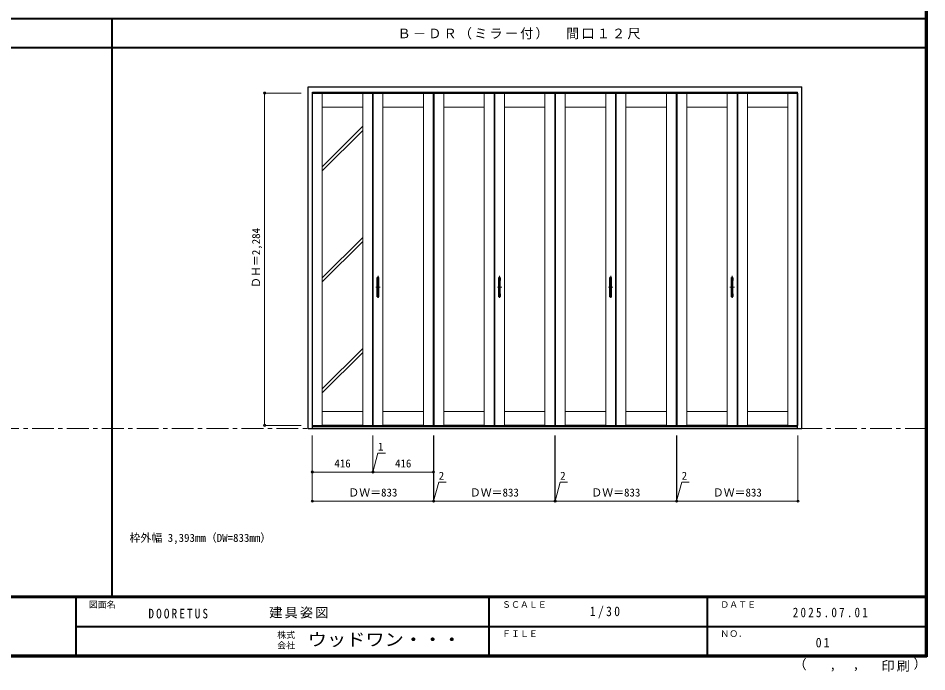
# Model space of a CAD drawing. Units: millimetres, scale not verified. Extents: x -6000 to 5700, y -4307 to 4175.
# Drawn here: x -546 to 5700, y -4307 to 186 of the extents above; entities that cross this region are included whole.
import ezdxf
from ezdxf.enums import TextEntityAlignment as Align

# ---------------------------------------------------------------- set-up
doc = ezdxf.new("R2010")
doc.units = ezdxf.units.MM
doc.header["$LTSCALE"] = 30
doc.header["$PDMODE"] = 32
doc.header["$PDSIZE"] = 15
doc.linetypes.add('CHAIN1', pattern=[8, 5, -1, 1, -1])
doc.linetypes.add('DASHED1', pattern=[1.8, 1.2, -0.6])
for name, color, linetype, lineweight in [('0-1_通り芯', 4, 'CHAIN1', 9), ('0-2_扉', 3, 'Continuous', 25), ('0-3_仕上げ', 7, 'Continuous', 18), ('0-4_枠', 3, 'Continuous', 25), ('0-7_取手', 7, 'Continuous', 18), ('0-B_寸法', 7, 'Continuous', 9), ('0-C_ハッチ', 4, 'Continuous', 9), ('F-1_枠', 6, 'Continuous', 40)]:
    doc.layers.add(name, color=color, linetype=linetype, lineweight=lineweight)
doc.layers.add('0-A_文字', color=7, linetype='Continuous')
doc.layers.add('F-A_文字', color=7, linetype='Continuous')
doc.styles.add('ＭＳ ゴシック', font='')
doc.styles.get('ＭＳ ゴシック').set_extended_font_data('MS Gothic')

msp = doc.modelspace()

# ---------------------------------------------------------------- linework, layer by layer
at = {"layer": '0-1_通り芯'}
for p, q in [((1928, -1586), (1928, -1740)), ((2763, -1586), (2763, -1740)), ((3527, -1586), (3527, -1740)), ((4362, -1586), (4362, -1740)), ((1943, -1663), (1913, -1663)), ((2778, -1663), (2748, -1663)), ((3542, -1663), (3512, -1663)), ((4377, -1663), (4347, -1663))]:
    msp.add_line(p, q, dxfattribs=at)
at = {"layer": '0-1_通り芯', "color": 7, "lineweight": 18}
msp.add_line((-5490, -2633.5), (5700, -2633.5), dxfattribs=at)
at = {"layer": '0-2_扉', "color": 4, "linetype": 'DASHED1', "lineweight": 9}
for p, q in [((1476, -2613), (1476, -329)), ((1478.5, -329), (1476, -329)), ((4811.5, -329), (4814, -329)), ((4814, -2613), (4814, -329)), ((1478.5, -2613), (1476, -2613)), ((4811.5, -2613), (4814, -2613))]:
    msp.add_line(p, q, dxfattribs=at)
at = {"layer": '0-2_扉'}
for p, q in [((1478.5, -329), (1892, -329)), ((1892, -329), (1892, -2613)), ((1893, -329), (2309, -329)), ((1893, -329), (1893, -2613)), ((2309, -329), (2309, -2613)), ((2311, -329), (2727, -329)), ((2311, -329), (2311, -2613)), ((2727, -329), (2727, -2613)), ((2728, -329), (3144, -329)), ((2728, -329), (2728, -2613)), ((3144, -329), (3144, -2613)), ((3146, -329), (3146, -2613)), ((3146, -329), (3562, -329)), ((3562, -329), (3562, -2613)), ((3563, -329), (3979, -329)), ((3563, -329), (3563, -2613)), ((3979, -329), (3979, -2613)), ((3981, -329), (4397, -329)), ((3981, -329), (3981, -2613)), ((4397, -329), (4397, -2613)), ((4398, -329), (4398, -2613)), ((4398, -329), (4811.5, -329)), ((1478.5, -2613), (1892, -2613)), ((1893, -2613), (2309, -2613)), ((2311, -2613), (2727, -2613)), ((2728, -2613), (3144, -2613)), ((3146, -2613), (3562, -2613)), ((3563, -2613), (3979, -2613)), ((3981, -2613), (4397, -2613)), ((4398, -2613), (4811.5, -2613))]:
    msp.add_line(p, q, dxfattribs=at)
at = {"layer": '0-3_仕上げ', "linetype": 'DASHED1'}
for p, q in [((1477.41, -329), (1477.41, -2613)), ((4812.59, -329), (4812.59, -2613))]:
    msp.add_line(p, q, dxfattribs=at)
at = {"layer": '0-3_仕上げ'}
for p, q in [((1545, -329), (1545, -2613)), ((1545, -330.41), (1823, -330.41)), ((1823, -2613), (1823, -329)), ((1890.59, -329), (1890.59, -2613)), ((1894.41, -329), (1894.41, -2613)), ((1962, -329), (1962, -2613)), ((1962, -330.41), (2240, -330.41)), ((2240, -2613), (2240, -329)), ((2307.59, -329), (2307.59, -2613)), ((2312.41, -329), (2312.41, -2613)), ((2380, -329), (2380, -2613)), ((2380, -330.41), (2658, -330.41)), ((2658, -2613), (2658, -329)), ((2725.59, -329), (2725.59, -2613)), ((2729.41, -329), (2729.41, -2613)), ((2797, -329), (2797, -2613)), ((2797, -330.41), (3075, -330.41)), ((3075, -2613), (3075, -329)), ((3142.59, -329), (3142.59, -2613)), ((3147.41, -329), (3147.41, -2613)), ((3215, -329), (3215, -2613)), ((3215, -330.41), (3493, -330.41)), ((3493, -2613), (3493, -329)), ((3560.59, -329), (3560.59, -2613)), ((3564.41, -329), (3564.41, -2613)), ((3632, -329), (3632, -2613)), ((3632, -330.41), (3910, -330.41)), ((3910, -2613), (3910, -329)), ((3977.59, -329), (3977.59, -2613)), ((3982.41, -329), (3982.41, -2613)), ((4050, -329), (4050, -2613)), ((4050, -330.41), (4328, -330.41)), ((4328, -2613), (4328, -329)), ((4395.59, -329), (4395.59, -2613)), ((4399.41, -329), (4399.41, -2613)), ((4467, -329), (4467, -2613)), ((4467, -330.41), (4745, -330.41)), ((4745, -2613), (4745, -329)), ((1823, -425), (1545, -425)), ((2240, -425), (1962, -425)), ((2658, -425), (2380, -425)), ((3075, -425), (2797, -425)), ((3493, -425), (3215, -425)), ((3910, -425), (3632, -425)), ((4328, -425), (4050, -425)), ((4745, -425), (4467, -425)), ((1545, -2517), (1823, -2517)), ((1962, -2517), (2240, -2517)), ((2380, -2517), (2658, -2517)), ((2797, -2517), (3075, -2517)), ((3215, -2517), (3493, -2517)), ((3632, -2517), (3910, -2517)), ((4050, -2517), (4328, -2517)), ((4467, -2517), (4745, -2517)), ((1545, -2611.59), (1823, -2611.59)), ((1962, -2611.59), (2240, -2611.59)), ((2380, -2611.59), (2658, -2611.59)), ((2797, -2611.59), (3075, -2611.59)), ((3215, -2611.59), (3493, -2611.59)), ((3632, -2611.59), (3910, -2611.59)), ((4050, -2611.59), (4328, -2611.59)), ((4467, -2611.59), (4745, -2611.59))]:
    msp.add_line(p, q, dxfattribs=at)
at = {"layer": '0-4_枠'}
for p, q in [((1448.5, -2633.5), (1448.5, -285.5)), ((1448.5, -285.5), (4841.5, -285.5)), ((4841.5, -2633.5), (4841.5, -285.5)), ((1478.5, -2633.5), (1478.5, -321.5)), ((1478.5, -321.5), (4811.5, -321.5)), ((4811.5, -2633.5), (4811.5, -321.5)), ((1478.5, -2621.5), (4811.5, -2621.5)), ((1448.5, -2633.5), (4841.5, -2633.5))]:
    msp.add_line(p, q, dxfattribs=at)
at = {"layer": '0-7_取手'}
for p, q in [((1922, -1617), (1922, -1599)), ((1934, -1617), (1934, -1599)), ((2757, -1617), (2757, -1599)), ((2769, -1617), (2769, -1599)), ((3521, -1617), (3521, -1599)), ((3533, -1617), (3533, -1599)), ((4356, -1617), (4356, -1599)), ((4368, -1617), (4368, -1599)), ((1922, -1727), (1922, -1709)), ((1934, -1727), (1934, -1709)), ((2757, -1727), (2757, -1709)), ((2769, -1727), (2769, -1709)), ((3521, -1727), (3521, -1709)), ((3533, -1727), (3533, -1709)), ((4356, -1727), (4356, -1709)), ((4368, -1727), (4368, -1709))]:
    msp.add_line(p, q, dxfattribs=at)
at = {"layer": '0-7_取手', "color": 3, "lineweight": 25}
for p, q in [((1923, -1729), (1923, -1597)), ((1932, -1596), (1924, -1596)), ((1933, -1729), (1933, -1597)), ((2758, -1729), (2758, -1597)), ((2767, -1596), (2759, -1596)), ((2768, -1729), (2768, -1597)), ((3522, -1729), (3522, -1597)), ((3531, -1596), (3523, -1596)), ((3532, -1729), (3532, -1597)), ((4357, -1729), (4357, -1597)), ((4366, -1596), (4358, -1596)), ((4367, -1729), (4367, -1597)), ((1924, -1730), (1932, -1730)), ((2759, -1730), (2767, -1730)), ((3523, -1730), (3531, -1730)), ((4358, -1730), (4366, -1730))]:
    msp.add_line(p, q, dxfattribs=at)
at = {"layer": '0-7_取手'}
for centre, start, end in [((1923, -1599), 90, 180), ((1923, -1617), 180, 270), ((1933, -1599), 0, 90), ((1933, -1617), 270, 0), ((2758, -1599), 90, 180), ((2758, -1617), 180, 270), ((2768, -1599), 0, 90), ((2768, -1617), 270, 0), ((3522, -1599), 90, 180), ((3522, -1617), 180, 270), ((3532, -1599), 0, 90), ((3532, -1617), 270, 0), ((4357, -1599), 90, 180), ((4357, -1617), 180, 270), ((4367, -1599), 0, 90), ((4367, -1617), 270, 0), ((1923, -1709), 90, 180), ((1923, -1727), 180, 270), ((1933, -1709), 0, 90), ((1933, -1727), 270, 0), ((2758, -1709), 90, 180), ((2758, -1727), 180, 270), ((2768, -1709), 0, 90), ((2768, -1727), 270, 0), ((3522, -1709), 90, 180), ((3522, -1727), 180, 270), ((3532, -1709), 0, 90), ((3532, -1727), 270, 0), ((4357, -1709), 90, 180), ((4357, -1727), 180, 270), ((4367, -1709), 0, 90), ((4367, -1727), 270, 0)]:
    msp.add_arc(centre, 1, start, end, dxfattribs=at)
at = {"layer": '0-7_取手', "color": 3, "lineweight": 25}
for centre, start, end in [((1924, -1597), 90, 180), ((1932, -1597), 0, 90), ((2759, -1597), 90, 180), ((2767, -1597), 0, 90), ((3523, -1597), 90, 180), ((3531, -1597), 0, 90), ((4358, -1597), 90, 180), ((4366, -1597), 0, 90), ((1924, -1729), 180, 270), ((1932, -1729), 270, 0), ((2759, -1729), 180, 270), ((2767, -1729), 270, 0), ((3523, -1729), 180, 270), ((3531, -1729), 270, 0), ((4358, -1729), 180, 270), ((4366, -1729), 270, 0)]:
    msp.add_arc(centre, 1, start, end, dxfattribs=at)
at = {"layer": '0-B_寸法', "color": 4}
for p, q in [((1148.5, -329), (1148.5, -2613)), ((1148.5, -329), (1398.5, -329)), ((1148.5, -2613), (1398.5, -2613)), ((1476, -3133.5), (1476, -2683.5)), ((2309, -3133.5), (2309, -2683.5)), ((1893, -2933.5), (2309, -2933.5)), ((1476, -3133.5), (2309, -3133.5))]:
    msp.add_line(p, q, dxfattribs=at)
for points in [[(1476, -2933.5), (1892, -2933.5), (1892, -2683.5)], [(1892, -2933.5), (1893, -2933.5), (1893, -2683.5)], [(2309, -3133.5), (2311, -3133.5), (2311, -2683.5)], [(2311, -3133.5), (3144, -3133.5), (3144, -2683.5)], [(3144, -3133.5), (3146, -3133.5), (3146, -2683.5)], [(3146, -3133.5), (3979, -3133.5), (3979, -2683.5)], [(3979, -3133.5), (3981, -3133.5), (3981, -2683.5)], [(3981, -3133.5), (4814, -3133.5), (4814, -2683.5)], [(1892.5, -2933.5), (1927.45, -2803.07), (1978.23, -2803.07)], [(2310, -3133.5), (2344.95, -3003.07), (2395.73, -3003.07)], [(3145, -3133.5), (3179.95, -3003.07), (3230.73, -3003.07)], [(3980, -3133.5), (4014.95, -3003.07), (4065.73, -3003.07)]]:
    msp.add_lwpolyline(points, dxfattribs=at)
at = {"layer": '0-B_寸法'}
for p in [(1148.5, -329), (1148.5, -2613), (1476, -2933.5), (1892, -2933.5), (1893, -2933.5), (2309, -2933.5), (1476, -3133.5), (2309, -3133.5), (2311, -3133.5), (3144, -3133.5), (3146, -3133.5), (3979, -3133.5), (3981, -3133.5), (4814, -3133.5)]:
    msp.add_point(p, dxfattribs=at)
at = {"layer": '0-C_ハッチ'}
for p, q in [((1823, -557.11), (1545, -835.11)), ((1823, -585.39), (1545, -863.39)), ((1823, -1320.79), (1545, -1598.79)), ((1823, -1349.07), (1545, -1627.07)), ((1823, -2084.07), (1545, -2362.07)), ((1823, -2112.35), (1545, -2390.35))]:
    msp.add_line(p, q, dxfattribs=at)
at = {"layer": 'F-1_枠'}
for p, q in [((5690, 4175), (5690, -4205)), ((5695, 4175), (5695, -4205)), ((5700, 4175), (5700, -4205)), ((-6000, 184.5), (5700, 184.5)), ((100, -3790), (100, 184.5)), ((-6000, -15.5), (5700, -15.5)), ((5700, -3790), (-6000, -3790)), ((5700, -3795), (-6000, -3795)), ((-150, -3795), (-150, -4195)), ((2690, -3795), (2690, -4195)), ((4190, -3795), (4190, -4195)), ((-150, -3995), (5690, -3995.01)), ((5700, -4195), (-6000, -4195)), ((5700, -4200), (-6000, -4200)), ((5700, -4205), (-6000, -4205))]:
    msp.add_line(p, q, dxfattribs=at)

# ---------------------------------------------------------------- texts
at = {"layer": '0-A_文字', "style": 'ＭＳ ゴシック'}
msp.add_text('枠外幅 3,393mm（DW=833mm）', height=54.99, dxfattribs=at).set_placement((220, -3430), align=Align.BOTTOM_LEFT)
at = {"layer": '0-A_文字', "insert": (2062.5, 39.5), "char_height": 65.98, "attachment_point": 7, "style": 'ＭＳ ゴシック'}
msp.add_mtext('\\T1.17;Ｂ－ＤＲ（ミラー付）\u3000間口１２尺', dxfattribs=at)
at = {"layer": '0-B_寸法', "style": 'ＭＳ ゴシック'}
msp.add_text('ＤＨ＝2,284', height=54.99, rotation=90, dxfattribs=at).set_placement((1133.5, -1668.22), align=Align.BOTTOM_LEFT)
for s, p in [('1', (1927.45, -2803.07)), ('416', (1627.75, -2918.5)), ('416', (2044.75, -2918.5)), ('2', (2344.95, -3003.07)), ('2', (3179.95, -3003.07)), ('2', (4014.95, -3003.07)), ('ＤＷ＝833', (1723.75, -3118.5)), ('ＤＷ＝833', (2558.75, -3118.5)), ('ＤＷ＝833', (3393.75, -3118.5)), ('ＤＷ＝833', (4228.75, -3118.5))]:
    msp.add_text(s, height=54.99, dxfattribs=at).set_placement(p, align=Align.BOTTOM_LEFT)
at = {"layer": 'F-A_文字', "style": 'ＭＳ ゴシック'}
for s, height, p in [('図面名', 43.99, (-60, -3880)), ('ＳＣＡＬＥ', 43.99, (2780, -3880)), ('ＤＡＴＥ', 43.99, (4280, -3880)), ('株式', 43.99, (1235, -4089)), ('ＦＩＬＥ', 43.99, (2780, -4080)), ('ＮＯ．', 43.99, (4280, -4080)), ('会社', 43.99, (1235, -4161)), ('（', 65.98, (4784.03, -4308.31)), ('）', 65.98, (5608.4, -4304.13)), (',', 65.98, (5031.28, -4308.31)), (',', 65.98, (5190.2, -4305.53))]:
    msp.add_text(s, height=height, dxfattribs=at).set_placement(p, align=Align.BOTTOM_LEFT)
at = {"layer": 'F-A_文字', "style": 'ＭＳ ゴシック', "width": 1.1}
msp.add_text('ウッドワン・・・', height=87.98, dxfattribs=at).set_placement((1445, -4155), align=Align.BOTTOM_LEFT)
at = {"layer": 'F-A_文字', "char_height": 65.98, "attachment_point": 7, "style": 'ＭＳ ゴシック'}
for s, insert in [('\\T1.17;建具姿図', (1180.42, -3940)), ('\\T1.38;\\W0.9;1/30', (3383.75, -3940)), ('\\T1.39;\\W0.85;2025.07.01', (4778.75, -3932.5)), ('\\T1.39;\\W0.85;DOORETUS', (350, -3940.79)), ('\\T1.36;\\W0.9;01', (4936.25, -4140)), ('\\T1.17;印刷', (5388.15, -4306.92))]:
    msp.add_mtext(s, dxfattribs=dict(at, insert=insert))

doc.saveas('drawing.dxf')
